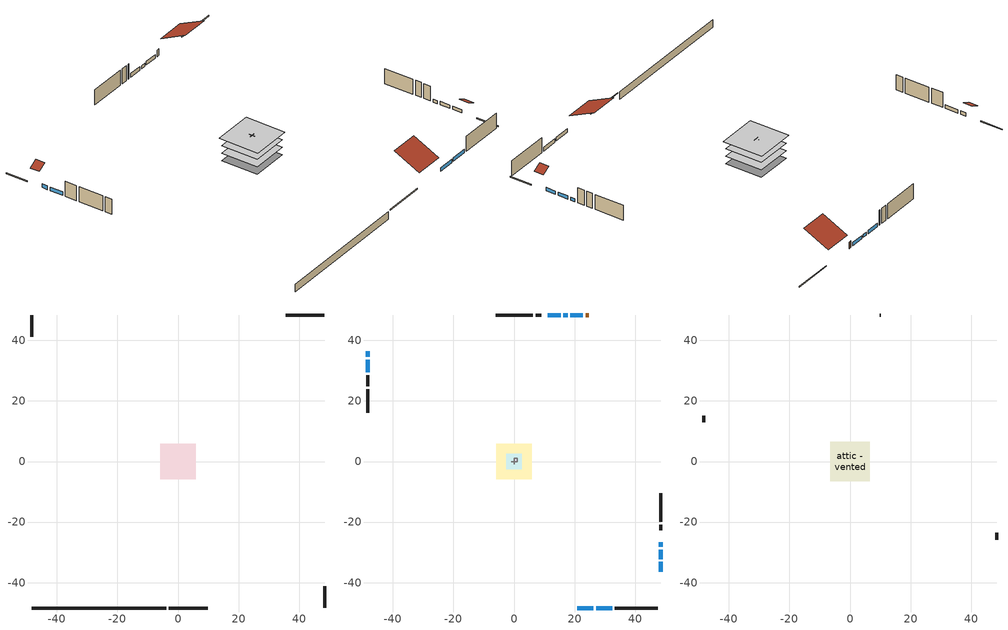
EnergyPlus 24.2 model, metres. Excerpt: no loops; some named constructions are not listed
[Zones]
basement - unconditioned
 floor foundation (Slab2 construction): -5.92,-5.92 -5.92,5.92 5.92,5.92 5.92,-5.92 z-2.13
 wall outside (RimJoist1 construction): -3.01,-48.38 9.82,-48.38 z0.3:0.61
 wall outside (RimJoist2 construction): -48.38,48.38 -48.38,41.25 z0.3:0.61
 wall outside (RimJoist3 construction): 48.38,48.38 35.55,48.38 z0.3:0.61
 wall outside (RimJoist4 construction): 48.38,-48.38 48.38,-41.25 z0.3:0.61
 wall foundation (FoundationWall1 construction): -48.38,-48.38 -3.94,-48.38 z-2.13:0.3
central ac and furnace airloop ret air zone
 floor adiabatic (AdiabaticConst): 0,0 0,1 1,1 1,0 z0
 wall adiabatic (AdiabaticConst): 0,1 0,0 1,0 1,1 0,1 z0:1
 ceiling adiabatic (AdiabaticConst): 1,0 1,1 0,1 0,0 z1
conditioned space
 floor to basement - unconditioned (Floor1 construction): -5.92,-5.92 -5.92,5.92 5.92,5.92 5.92,-5.92 z0.3
 floor to garage (Floor2 construction): -2.59,-2.59 -2.59,2.59 2.59,2.59 2.59,-2.59 z0.3
 floor adiabatic (AdiabaticFloorConstruction): -5.92,-5.92 -5.92,5.92 5.92,5.92 5.92,-5.92 z2.74
 wall outside (AdiabaticWallConstruction 1): 24.63,48.38 23.71,48.38 z0.3:2.34
 wall outside (AdiabaticWallConstruction): 20.95,-48.38 26.2,-48.38 / 27.13,-48.38 32.38,-48.38 / -48.38,36.34 -48.38,34.57 / 15.38,48.38 11.13,48.38 z0.3:1.46; 48.38,-36.34 48.38,-33.16 / 48.38,-32.24 48.38,-29.07 z0.3:1.37; -48.38,33.64 -48.38,29.46 z0.3:1.43; 22.78,48.38 18.66,48.38 z0.3:1.4; 17.73,48.38 16.31,48.38 z0.3:1.28; 48.38,-28.14 48.38,-26.72 z0.3:1.25
 wall outside (Wall3 construction): 33.31,-48.38 47.45,-48.38 z0.3:5.18
 wall outside (Wall4 construction): -48.38,23.94 -48.38,16.08 z0.3:5.18
 wall outside (Wall7 construction): 6.17,48.38 -6.03,48.38 z0.3:5.18
 wall outside (Wall8 construction): 48.38,-19.92 48.38,-10.51 z0.3:5.18
 wall to garage (Wall5 construction): 0.91,0 -0.91,0 z0.3:5.18
 wall to garage (Wall6 construction): 0,0.91 0,-0.91 z0.3:5.18
 window (WindowConstruction): 20.95,-48.38 26.2,-48.38 z0.3:1.46
 window (WindowConstruction 9): 48.38,-36.34 48.38,-33.17 z0.3:1.37
 window (WindowConstruction 1): 27.13,-48.38 32.38,-48.38 z0.3:1.46
 window (WindowConstruction 2): -48.38,36.34 -48.38,34.57 z0.3:1.46
 window (WindowConstruction 3): -48.38,33.64 -48.38,29.46 z0.3:1.43
 window (WindowConstruction 4): 22.78,48.38 18.66,48.38 z0.3:1.4
 window (WindowConstruction 5): 17.73,48.38 16.31,48.38 z0.3:1.28
 window (WindowConstruction 6): 15.38,48.38 11.13,48.38 z0.3:1.46
 window (WindowConstruction 7): 48.38,-32.24 48.38,-29.07 z0.3:1.37
 window (WindowConstruction 8): 48.38,-28.14 48.38,-26.72 z0.3:1.25
 door (Door): 24.63,48.38 23.71,48.38 z0.3:2.34
 ceiling adiabatic (AdiabaticFloorConstruction): 5.92,-5.92 5.92,5.92 -5.92,5.92 -5.92,-5.92 z2.74
garage
 floor foundation (Slab1 construction): -2.59,-2.59 -2.59,2.59 2.59,2.59 2.59,-2.59 z0
 wall outside (Wall1 construction): -48.38,28.53 -48.38,24.87 z0.3:5.18
 wall outside (Wall12 construction): 48.38,-22.67 48.38,-20.85 z0.3:5.18
 wall outside (Wall2 construction): 8.93,48.38 7.1,48.38 z0.3:5.18
attic - vented
 floor to conditioned space (Floor3 construction Reversed): -6.46,-6.46 -6.46,6.46 6.46,6.46 6.46,-6.46 z5.18
 wall outside (Wall10 construction): 48.38,-25.79 48.38,-23.6 z0.3:5.18
 wall outside (Wall11 construction): 10.2,48.38 9.86,48.38 z0.3:5.18
 wall outside (Wall9 construction): -48.38,15.16 -48.38,12.97 z0.3:5.18
 roof outside (Roof1 construction): 20.02,-48.38,5.18 20.02,-40.09,9.33 10.75,-40.09,9.33 10.75,-48.38,5.18
 roof outside (Roof2 construction): -48.38,37.26,5.18 -45.65,37.26,6.55 -45.65,40.32,6.55 -48.38,40.32,5.18
 roof outside (Roof3 construction): 48.38,-37.26,5.18 45.65,-37.26,6.55 45.65,-40.32,6.55 48.38,-40.32,5.18
 roof outside (Roof4 construction): 25.55,48.38,5.18 25.55,40.27,9.24 34.62,40.27,9.24 34.62,48.38,5.18
[Material] Roughness=Rough; Thermal Absorptance=0.9
Name | Thickness {m} | Conductivity {W/m-K} | Density {kg/m3} | Specific Heat {J/kg-K} | Solar Absorptance | Visible Absorptance
ceiling loosefill ins | 0.0846667 | 0.0480833 | 16.02 | 1046.75 | 0.7 | 0.7
ceiling stud and cavity | 0.1397 | 0.0920385 | 65.682 | 1177.47 | 0.7 | 0.7
floor covering | 0.0127 | 0.0433444 | 54.468 | 1339.84 | 0.6 | 0.6
floor stud and cavity | 0.1397 | 0.923637 | 92.3553 | 1139.71 | 0.7 | 0.7
gypsum board | 0.0127 | 0.160291 | 801 | 837.4 | 0.6 | 0.6
osb sheathing 0.5 in. 2; osb sheathing 0.5 in. 3 | 0.0127 | 0.115458 | 512.64 | 1214.23 | 0.7 | 0.7
osb sheathing 0.75 in. | 0.01905 | 0.115458 | 512.64 | 1214.23 | 0.7 | 0.7
wall stud and cavity 2 | 0.1397 | 0.335416 | 139.0536 | 1170.24 | 0.7 | 0.7
[Construction]
Floor1 construction Reversed: floor covering, osb sheathing 0.75 in., floor stud and cavity
Floor3 construction: ceiling loosefill ins, ceiling stud and cavity, gypsum board
Wall5 construction Reversed: gypsum board, wall stud and cavity 2, osb sheathing 0.5 in. 2
Wall6 construction Reversed: gypsum board, wall stud and cavity 2, osb sheathing 0.5 in. 3
[EnergyManagementSystem:Program]
fridge_schedule_1_program: Set Tin = fridge_tin_s_1*(9.0/5.0)+32.0; Set fridge_schedule_1_act = 0; If (Hour == 0); Set fridge_schedule_1_act = (-0.487+0.019*Tin); ElseIf (Hour == 1); Set fridge_schedule_1_act = (-0.34+0.016*Tin); ElseIf (Hour == 2); Set fridge_schedule_1_act = (-0.37+0.017*Tin); ElseIf (Hour == 3); Set fridge_schedule_1_act = (-0.361+0.016*Tin); ElseIf (Hour == 4); Set fridge_schedule_1_act = (-0.515+0.018*Tin); ElseIf (Hour == 5); Set fridge_schedule_1_act = (-0.684+0.021*Tin); ElseIf (Hour == 6); Set fridge_schedule_1_act = (-0.471+0.019*Tin); ElseIf (Hour == 7); Set fridge_schedule_1_act = (-0.159+0.015*Tin); ElseIf (Hour == 8); Set fridge_schedule_1_act = (-0.079+0.015*Tin); ElseIf (Hour == 9); Set fridge_schedule_1_act = (-0.417+0.019*Tin); ElseIf (Hour == 10); Set fridge_schedule_1_act = (-0.411+0.018*Tin); ElseIf (Hour == 11); Set fridge_schedule_1_act = (-0.386+0.018*Tin); ElseIf (Hour == 12); Set fridge_schedule_1_act = (-0.24+0.016*Tin); ElseIf (Hour == 13); Set fridge_schedule_1_act = (-0.314+0.017*Tin); ElseIf (Hour == 14); Set fridge_schedule_1_act = (-0.16+0.015*Tin); ElseIf (Hour == 15); Set fridge_schedule_1_act = (-0.121+0.015*Tin); ElseIf (Hour == 16); Set fridge_schedule_1_act = (-0.469+0.02*Tin); ElseIf (Hour == 17); Set fridge_schedule_1_act = (-0.412+0.02*Tin); ElseIf (Hour == 18); Set fridge_schedule_1_act = (-0.091+0.017*Tin); ElseIf (Hour == 19); Set fridge_schedule_1_act = (-0.077+0.014*Tin); ElseIf (Hour == 20); Set fridge_schedule_1_act = (-0.118+0.016*Tin); ElseIf (Hour == 21); Set fridge_schedule_1_act = (-0.247+0.017*Tin); ElseIf (Hour == 22); Set fridge_schedule_1_act = (-0.445+0.019*Tin); ElseIf (Hour == 23); Set fridge_schedule_1_act = (-0.544+0.02*Tin); EndIf
fridge_schedule_program: Set Tin = fridge_tin_s*(9.0/5.0)+32.0; Set fridge_schedule_act = 0; If (Hour == 0); Set fridge_schedule_act = (-0.487+0.019*Tin); ElseIf (Hour == 1); Set fridge_schedule_act = (-0.34+0.016*Tin); ElseIf (Hour == 2); Set fridge_schedule_act = (-0.37+0.017*Tin); ElseIf (Hour == 3); Set fridge_schedule_act = (-0.361+0.016*Tin); ElseIf (Hour == 4); Set fridge_schedule_act = (-0.515+0.018*Tin); ElseIf (Hour == 5); Set fridge_schedule_act = (-0.684+0.021*Tin); ElseIf (Hour == 6); Set fridge_schedule_act = (-0.471+0.019*Tin); ElseIf (Hour == 7); Set fridge_schedule_act = (-0.159+0.015*Tin); ElseIf (Hour == 8); Set fridge_schedule_act = (-0.079+0.015*Tin); ElseIf (Hour == 9); Set fridge_schedule_act = (-0.417+0.019*Tin); ElseIf (Hour == 10); Set fridge_schedule_act = (-0.411+0.018*Tin); ElseIf (Hour == 11); Set fridge_schedule_act = (-0.386+0.018*Tin); ElseIf (Hour == 12); Set fridge_schedule_act = (-0.24+0.016*Tin); ElseIf (Hour == 13); Set fridge_schedule_act = (-0.314+0.017*Tin); ElseIf (Hour == 14); Set fridge_schedule_act = (-0.16+0.015*Tin); ElseIf (Hour == 15); Set fridge_schedule_act = (-0.121+0.015*Tin); ElseIf (Hour == 16); Set fridge_schedule_act = (-0.469+0.02*Tin); ElseIf (Hour == 17); Set fridge_schedule_act = (-0.412+0.02*Tin); ElseIf (Hour == 18); Set fridge_schedule_act = (-0.091+0.017*Tin); ElseIf (Hour == 19); Set fridge_schedule_act = (0.077+0.014*Tin); ElseIf (Hour == 20); Set fridge_schedule_act = (-0.118+0.016*Tin); ElseIf (Hour == 21); Set fridge_schedule_act = (-0.247+0.017*Tin); ElseIf (Hour == 22); Set fridge_schedule_act = (-0.445+0.019*Tin); ElseIf (Hour == 23); Set fridge_schedule_act = (-0.544+0.02*Tin); EndIf
infil_program: Set p_m = 0.14; Set p_s = 0.22; Set s_m = 270; Set s_s = 370; Set z_m = 9.99744; Set z_s = 4.8768; Set f_t = (((s_m/z_m)^p_m)*((z_s/s_s)^p_s)); Set Tdiff = tin_s-tout_s; Set dT = @Abs Tdiff; Set c = 0.243; Set Cs = 0.0894; Set Cw = 0.1634; Set n = 0.65; Set sft = (f_t*0.5); Set temp1 = ((c*Cw)*((sft*site_vw_s)^(2*n)))^2; Set Qinf = (((c*Cs*(dT^n))^2)+temp1)^0.5; Set Qinf = (@Max Qinf 0); Set mech_vent_house_fan_sensible_load_act = 0.0; Set mech_vent_house_fan_latent_load_act = 0.0; Set OASupInPb = out_pb_s; Set OASupInTemp = tout_s; Set OASupInW = out_wt_s; Set OASupRho = (@RhoAirFnPbTdbW OASupInPb OASupInTemp OASupInW); Set OASupCp = (@CpAirFnW OASupInW); Set OASupInEnth = (@HFnTdbW OASupInTemp OASupInW); Set ZoneTemp = tin_s; Set ZoneW = win_s; Set ZoneCp = (@CpAirFnW ZoneW); Set ZoneAirEnth = (@HFnTdbW ZoneTemp ZoneW); Set mech_vent_house_fan_cfis_act = 0.0; Set QWHV_cfis_sup = 0.0; Set QWHV_cfis_suppl_sup = 0.0; Set QWHV_cfis_suppl_exh = 0.0; Set Qrange = 0; Set Qrange = Qrange + 0.04719 * mech_vent_range_fan_0_sch_s; Set Qbath = 0; Set Qbath = Qbath + 0.04719 * mech_vent_bath_fan_0_sch_s; Set Qdryer = 0; Set Qdryer = Qdryer + 0.14566 * clothes_dryer_exhaust_0_sch_s; Set QWHV_sup = 0.0; Set QWHV_exh = 0.0; Set Qsupply = QWHV_sup + QWHV_cfis_sup + QWHV_cfis_suppl_sup; Set Qexhaust = Qrange + Qbath + Qdryer + QWHV_exh + QWHV_cfis_suppl_exh; Set Qfan = (@Max Qexhaust Qsupply); Set Qducts = 0; Set Qducts = Qducts - central_ac_and_furnace_airloop_0_DuctImbalLkSupFanEquivCond; Set Qducts = Qducts + central_ac_and_furnace_airloop_0_DuctImbalLkExhFanEquivCond; If Qducts < 0; Set Qsupply = Qsupply - Qducts; Else; Set Qexhaust = Qexhaust + Qducts; EndIf; Set Qfan_with_ducts = (@Max Qexhaust Qsupply); Set Qimb = (@Abs (Qsupply - Qexhaust)); If Qinf + Qimb > 0; Set Qtot = Qfan_with_ducts + (Qinf^2) / (Qinf + Qimb); Else; Set Qtot = Qfan_with_ducts; EndIf; Set Qinf_adj = Qtot - Qfan; Set infil_flow_act = Qinf_adj; Set infil_program_Qinf = Qinf_adj; Set infil_program_Qfan = Qfan; Set Qload = Qfan; Set Effectiveness_Sens = 0.0; Set Effectiveness_Lat = 0.0; Set Fan_MFR = Qload * OASupRho; Set ZoneInEnth = OASupInEnth; Set ZoneInTemp = OASupInTemp; Set FanTotalToCond = Fan_MFR * (ZoneInEnth - ZoneAirEnth); Set FanSensToCond = Fan_MFR * ZoneCp * (ZoneInTemp - ZoneTemp); Set FanLatToCond = FanTotalToCond - FanSensToCond; Set mech_vent_house_fan_sensible_load_act = mech_vent_house_fan_sensible_load_act + FanSensToCond; Set mech_vent_house_fan_latent_load_act = mech_vent_house_fan_latent_load_act + FanLatToCond
natural_vent_program: Set Tin = tin_s; Set Tout = tout_s; Set Wout = out_wt_s; Set Pbar = out_pb_s; Set Phiout = (@RhFnTdbWPb Tout Wout Pbar); Set MaxHR = 0.0115; Set Tnvsp = (htg_sp_s + clg_sp_s) / 2; Set NVavail = natural_vent_s; Set ClgSsnAvail = cool_season; Set Qnv = 0; Set Qwhf = 0; Set whole_house_fan_mix_act = 0; Set whole_house_fan_act = 0; If ((Wout < MaxHR) && (Tin > Tout) && (Tin > Tnvsp) && (ClgSsnAvail > 0)); Set WHF_Flow = 0; Set Adj = (Tin-Tnvsp)/(Tin-Tout); Set Adj = (@Min Adj 1); Set Adj = (@Max Adj 0); If (WHF_Flow > 0); Set Qwhf = WHF_Flow*Adj; Set whole_house_fan_mix_act = WHF_Flow*Adj; Set WHF_W = 0; Set whole_house_fan_act = WHF_W*Adj; ElseIf (NVavail > 0); Set NVArea = 15222.646199808003; Set Cs = 0.00017937135914540493; Set Cw = 8.97707065726015e-05; Set Tdiff = Tin-Tout; Set dT = (@Abs Tdiff); Set Vwind = site_vw_s; Set SGNV = NVArea*Adj*((((Cs*dT)+(Cw*(Vwind^2)))^0.5)/1000); Set MaxNV = 4.165722765312; Set Qnv = (@Min SGNV MaxNV); EndIf; EndIf; Set natural_vent_flow_act = Qnv; Set whole_house_fan_flow_act = Qwhf; Set natural_vent_program_Qnv = Qnv; Set natural_vent_program_Qwhf = Qwhf
total_airflows_program: Set total_infil_flow_rate = 0; Set total_mechvent_flow_rate = 0; Set total_natvent_flow_rate = 0; Set total_whf_flow_rate = 0; Set total_infil_flow_rate = total_infil_flow_rate + (infil_program_Qinf * 1); Set total_mechvent_flow_rate = total_mechvent_flow_rate + (infil_program_Qfan * 1); Set total_natvent_flow_rate = total_natvent_flow_rate + (natural_vent_program_Qnv * 1); Set total_whf_flow_rate = total_whf_flow_rate + (natural_vent_program_Qwhf * 1)
total_loads_program: Set loads_htg_tot = 0; Set loads_clg_tot = 0; If htg_load_cond > 0; Set loads_htg_tot = loads_htg_tot + (htg_load_cond - clg_load_cond) * 1.0; Set loads_htg_tot = loads_htg_tot + (htg_load_duct - clg_load_duct) * 1.0; EndIf; Set loads_htg_tot = (@Max loads_htg_tot 0); If clg_load_cond > 0; Set loads_clg_tot = loads_clg_tot + (clg_load_cond - htg_load_cond) * 1.0; Set loads_clg_tot = loads_clg_tot + (clg_load_duct - htg_load_duct) * 1.0; EndIf; Set loads_clg_tot = (@Max loads_clg_tot 0)
unmet_hours_program: Set htg_unmet_hours = 0; Set clg_unmet_hours = 0; Set unit_htg_unmet_hours = 0; If ((DayOfYear >= 1) && (DayOfYear <= 365)); Set unit_htg_unmet_hours = unit_htg_unmet_hours + conditioned_space_htg_unmet_s; If unit_htg_unmet_hours > htg_unmet_hours; Set htg_unmet_hours = unit_htg_unmet_hours; EndIf; EndIf; Set unit_clg_unmet_hours = 0; If ((DayOfYear >= 1) && (DayOfYear <= 365)); Set unit_clg_unmet_hours = unit_clg_unmet_hours + conditioned_space_clg_unmet_s; If unit_clg_unmet_hours > clg_unmet_hours; Set clg_unmet_hours = unit_clg_unmet_hours; EndIf; EndIf
water_heater_Control: Set water_heater_HPWHSchedOverride = water_heater_T_set; If (water_heater_amb_temp<5.56) || (water_heater_amb_temp>48.89); Set water_heater_UESchedOverride = water_heater_T_set; Set water_heater_LESchedOverride = water_heater_T_set; Else; Set water_heater_UESchedOverride = water_heater_T_set - 9.0; Set water_heater_LESchedOverride = 0; EndIf
water_heater_hpwh_EC_adj: If WarmupFlag == 0; Set dhw_e_cons = water_heater_tank_energy + water_heater_tank_on_cycle_parasitic + water_heater_tank_off_cycle_parasitic + water_heater_coil_energy + water_heater_fan_energy; Set water_heater_hpwh_ec_adj_act = 0.0 * dhw_e_cons / 1; EndIf
water_heater_InletAir: Set water_heater_Tamb_act = water_heater_amb_temp; Set water_heater_RHamb_act = 0; Set water_heater_RHamb_act = water_heater_RHamb_act + (water_heater_amb_rh / 100) / 1; Set water_heater_sens_act = (0 - water_heater_sens_cool - (water_heater_tl + water_heater_fan_pwr)) / 1; Set water_heater_lat_act = (0 - water_heater_lat_cool) / 1
[EnergyManagementSystem:Subroutine]
central_ac_and_furnace_airloop_0_duct_subroutine: Set AH_MFR = central_ac_and_furnace_airloop_AH_MFR / 1; If AH_MFR > 0; Set AH_Tout = central_ac_and_furnace_airloop_AH_Tout; Set AH_Wout = central_ac_and_furnace_airloop_AH_Wout; Set RA_T = central_ac_and_furnace_airloop_RA_T; Set RA_W = central_ac_and_furnace_airloop_Ra_W; Set Fan_RTF = central_ac_and_furnace_airloop_Fan_RTF; Set DZ_T = central_ac_and_furnace_airloop_0_DZ_T; Set DZ_W = central_ac_and_furnace_airloop_0_DZ_W; Set AH_VFR = central_ac_and_furnace_airloop_AH_VFR / 1; Set h_SA = (@HFnTdbW AH_Tout AH_Wout); Set h_RA = (@HFnTdbW RA_T RA_W); Set h_fg = (@HfgAirFnWTdb AH_Wout AH_Tout); Set h_DZ = (@HFnTdbW DZ_T DZ_W); Set air_cp = 1006.0; Set f_sup = 0.067; Set f_ret = 0.033; Set sup_lk_mfr = f_sup * AH_MFR; Set ret_lk_mfr = f_ret * AH_MFR; Set SupTotLkToCond = sup_lk_mfr*(h_RA - h_SA); Set SupLatLkToCond = sup_lk_mfr*h_fg*(RA_W-AH_Wout); Set SupSensLkToCond = SupTotLkToCond-SupLatLkToCond; Set supply_ua = 207.982; Set eTm = 0-((Fan_RTF/(AH_MFR*air_cp))*supply_ua); Set t_sup = DZ_T+((AH_Tout-DZ_T)*(@Exp eTm)); Set SupCondToCond = AH_MFR*air_cp*(t_sup-AH_Tout); Set SupCondToDZ = 0-SupCondToCond; Set return_ua = 77.031; Set eTm = 0-((Fan_RTF/(AH_MFR*air_cp))*return_ua); Set t_ret = DZ_T+((RA_T-DZ_T)*(@Exp eTm)); Set RetCondToRP = AH_MFR*air_cp*(t_ret-RA_T); Set RetCondToDZ = 0-RetCondToRP; Set RetLatLkToRP = 0; Set RetSensLkToRP = ret_lk_mfr*air_cp*(DZ_T-RA_T); Set SupTotLkToDZ = sup_lk_mfr*(h_SA-h_DZ); Set SupLatLkToDZ = sup_lk_mfr*h_fg*(AH_Wout-DZ_W); Set SupSensLkToDZ = SupTotLkToDZ-SupLatLkToDZ; Set FracOutsideToCond = 0.5; Set FracOutsideToDZ = 0.0; Set FracCondToOutside = 0.0; Set FracDZToOutside = 0.5; Set FracDZToCond = 0.5; Set FracCondToDZ = 0.0; Set lk_imbal_vfr = @ABS(f_sup - f_ret) * AH_VFR; Set ImbalLkCondToDZ = lk_imbal_vfr * FracCondToDZ; Set ImbalLkDZToCond = lk_imbal_vfr * FracDZToCond; Set ImbalLkOutsideToCond = lk_imbal_vfr * FracOutsideToCond; Set ImbalLkOutsideToDZ = lk_imbal_vfr * FracOutsideToDZ; Set ImbalLkCondToOutside = lk_imbal_vfr * FracCondToOutside; Set ImbalLkDZToOutside = lk_imbal_vfr * FracDZToOutside; Else; Set SupLatLkToCond = 0; Set SupSensLkToCond = 0; Set SupCondToCond = 0; Set RetCondToRP = 0; Set RetLatLkToRP = 0; Set RetSensLkToRP = 0; Set RetCondToDZ = 0; Set SupCondToDZ = 0; Set SupLatLkToDZ = 0; Set SupSensLkToDZ = 0; Set ImbalLkCondToDZ = 0; Set ImbalLkDZToCond = 0; Set ImbalLkOutsideToCond = 0; Set ImbalLkOutsideToDZ = 0; Set ImbalLkCondToOutside = 0; Set ImbalLkDZToOutside = 0; EndIf; Set central_ac_and_furnace_airloop_0_SupLatLkToCond = SupLatLkToCond; Set central_ac_and_furnace_airloop_0_SupSensLkToCond = SupSensLkToCond; Set central_ac_and_furnace_airloop_0_SupCondToLv = SupCondToCond; Set central_ac_and_furnace_airloop_0_RetCondToRP = RetCondToRP; Set central_ac_and_furnace_airloop_0_RetLatLkToRP = RetLatLkToRP; Set central_ac_and_furnace_airloop_0_RetSensLkToRP = RetSensLkToRP; Set central_ac_and_furnace_airloop_0_RetCondToDZ = RetCondToDZ; Set central_ac_and_furnace_airloop_0_SupCondToDZ = SupCondToDZ; Set central_ac_and_furnace_airloop_0_SupLatLkToDZ = SupLatLkToDZ; Set central_ac_and_furnace_airloop_0_SupSensLkToDZ = SupSensLkToDZ; Set central_ac_and_furnace_airloop_0_ZoneMixCondToDZ = ImbalLkCondToDZ; Set central_ac_and_furnace_airloop_0_ZoneMixDZToCond = ImbalLkDZToCond; Set central_ac_and_furnace_airloop_0_DuctImbalLkSupFanEquivCond = ImbalLkCondToOutside; Set central_ac_and_furnace_airloop_0_DuctImbalLkExhFanEquivCond = ImbalLkOutsideToCond; Set central_ac_and_furnace_airloop_0_DuctImbalLkSupFanEquivDZ = ImbalLkDZToOutside; Set central_ac_and_furnace_airloop_0_DuctImbalLkExhFanEquivDZ = ImbalLkOutsideToDZ
[EnergyManagementSystem:ProgramCallingManager]
basement_unconditioned_1_duct_leakage_imbalance_infil_program_calling_manager: BeginZoneTimestepAfterInitHeatBalance; basement_unconditioned_1_duct_leakage_imbalance_infil_program
central_ac_and_furnace_airloop_0_duct_program_calling_manager: EndOfSystemTimestepAfterHVACReporting; central_ac_and_furnace_airloop_0_duct_program
central_ac_and_furnace_supply_fan_disaggregate_program_calling_manager: EndOfSystemTimestepBeforeHVACReporting; central_ac_and_furnace_supply_fan_disaggregate_program
central_ac_and_furnace_supply_fan_disaggregate_program_calling_manager 1: EndOfSystemTimestepBeforeHVACReporting; central_ac_and_furnace_supply_fan_disaggregate_program_1
component_loads_program_calling_manager: EndOfZoneTimestepAfterZoneReporting; component_loads_program
fridge_schedule_1_program_calling_manager: BeginZoneTimestepAfterInitHeatBalance; fridge_schedule_1_program
fridge_schedule_program_calling_manager: BeginZoneTimestepAfterInitHeatBalance; fridge_schedule_program
infil_program_calling_manager: BeginZoneTimestepAfterInitHeatBalance; infil_program
natural_vent_program_calling_manager: BeginZoneTimestepAfterInitHeatBalance; natural_vent_program
total_airflows_program_calling_manager: EndOfZoneTimestepAfterZoneReporting; total_airflows_program
total_loads_program_calling_manager: EndOfZoneTimestepAfterZoneReporting; total_loads_program
unmet_hours_program_calling_manager: EndOfZoneTimestepBeforeZoneReporting; unmet_hours_program
water_heater_hpwh_EC_adj_ProgramManager: EndOfSystemTimestepBeforeHVACReporting; water_heater_hpwh_EC_adj
water_heater_ProgramManager: InsideHVACSystemIterationLoop; water_heater_Control; water_heater_InletAir
[EnergyManagementSystem:OutputVariable]
Name | EMS Variable | Type of Data in Variable | Update Frequency | EMS Program or Subroutine | Units
central ac and furnace supply fan disaggregate clg | central_ac_and_furnace_supply_fan_clg | Summed | SystemTimestep | central_ac_and_furnace_supply_fan_disaggregate_program | J
central ac and furnace supply fan disaggregate htg primary | central_ac_and_furnace_supply_fan_primary_htg | Summed | SystemTimestep | central_ac_and_furnace_supply_fan_disaggregate_program_1 | J
loads_htg_tot_peakload_outvar; loads_htg_tot_annual_outvar; loads_htg_tot_timeseries_outvar | loads_htg_tot | Summed | ZoneTimestep | total_loads_program | J
loads_clg_tot_peakload_outvar; loads_clg_tot_annual_outvar; loads_clg_tot_timeseries_outvar | loads_clg_tot | Summed | ZoneTimestep | total_loads_program | J
htg_unmet_hours_annual_outvar; htg_unmet_hours_timeseries_outvar | htg_unmet_hours | Summed | ZoneTimestep | unmet_hours_program | hr
clg_unmet_hours_annual_outvar; clg_unmet_hours_timeseries_outvar | clg_unmet_hours | Summed | ZoneTimestep | unmet_hours_program | hr
loads_htg_roofs_annual_outvar; loads_htg_roofs_timeseries_outvar | loads_htg_roofs | Summed | ZoneTimestep | component_loads_program | J
loads_htg_ceilings_annual_outvar; loads_htg_ceilings_timeseries_outvar | loads_htg_ceilings | Summed | ZoneTimestep | component_loads_program | J
loads_htg_walls_annual_outvar; loads_htg_walls_timeseries_outvar | loads_htg_walls | Summed | ZoneTimestep | component_loads_program | J
loads_htg_rim_joists_annual_outvar; loads_htg_rim_joists_timeseries_outvar | loads_htg_rim_joists | Summed | ZoneTimestep | component_loads_program | J
loads_htg_foundation_walls_annual_outvar; loads_htg_foundation_walls_timeseries_outvar | loads_htg_foundation_walls | Summed | ZoneTimestep | component_loads_program | J
loads_htg_doors_annual_outvar; loads_htg_doors_timeseries_outvar | loads_htg_doors | Summed | ZoneTimestep | component_loads_program | J
loads_htg_windows_conduction_annual_outvar; loads_htg_windows_conduction_timeseries_outvar | loads_htg_windows_conduction | Summed | ZoneTimestep | component_loads_program | J
loads_htg_windows_solar_annual_outvar; loads_htg_windows_solar_timeseries_outvar | loads_htg_windows_solar | Summed | ZoneTimestep | component_loads_program | J
loads_htg_skylights_conduction_annual_outvar; loads_htg_skylights_conduction_timeseries_outvar | loads_htg_skylights_conduction | Summed | ZoneTimestep | component_loads_program | J
loads_htg_skylights_solar_annual_outvar; loads_htg_skylights_solar_timeseries_outvar | loads_htg_skylights_solar | Summed | ZoneTimestep | component_loads_program | J
loads_htg_floors_annual_outvar; loads_htg_floors_timeseries_outvar | loads_htg_floors | Summed | ZoneTimestep | component_loads_program | J
loads_htg_slabs_annual_outvar; loads_htg_slabs_timeseries_outvar | loads_htg_slabs | Summed | ZoneTimestep | component_loads_program | J
loads_htg_internal_mass_annual_outvar; loads_htg_internal_mass_timeseries_outvar | loads_htg_internal_mass | Summed | ZoneTimestep | component_loads_program | J
loads_htg_infil_annual_outvar; loads_htg_infil_timeseries_outvar | loads_htg_infil | Summed | ZoneTimestep | component_loads_program | J
loads_htg_natvent_annual_outvar; loads_htg_natvent_timeseries_outvar | loads_htg_natvent | Summed | ZoneTimestep | component_loads_program | J
loads_htg_mechvent_annual_outvar; loads_htg_mechvent_timeseries_outvar | loads_htg_mechvent | Summed | ZoneTimestep | component_loads_program | J
loads_htg_whf_annual_outvar; loads_htg_whf_timeseries_outvar | loads_htg_whf | Summed | ZoneTimestep | component_loads_program | J
loads_htg_ducts_annual_outvar; loads_htg_ducts_timeseries_outvar | loads_htg_ducts | Summed | ZoneTimestep | component_loads_program | J
loads_htg_intgains_annual_outvar; loads_htg_intgains_timeseries_outvar | loads_htg_intgains | Summed | ZoneTimestep | component_loads_program | J
loads_htg_lighting_annual_outvar; loads_htg_lighting_timeseries_outvar | loads_htg_lighting | Summed | ZoneTimestep | component_loads_program | J
loads_clg_roofs_annual_outvar; loads_clg_roofs_timeseries_outvar | loads_clg_roofs | Summed | ZoneTimestep | component_loads_program | J
loads_clg_ceilings_annual_outvar; loads_clg_ceilings_timeseries_outvar | loads_clg_ceilings | Summed | ZoneTimestep | component_loads_program | J
loads_clg_walls_annual_outvar; loads_clg_walls_timeseries_outvar | loads_clg_walls | Summed | ZoneTimestep | component_loads_program | J
loads_clg_rim_joists_annual_outvar; loads_clg_rim_joists_timeseries_outvar | loads_clg_rim_joists | Summed | ZoneTimestep | component_loads_program | J
loads_clg_foundation_walls_annual_outvar; loads_clg_foundation_walls_timeseries_outvar | loads_clg_foundation_walls | Summed | ZoneTimestep | component_loads_program | J
loads_clg_doors_annual_outvar; loads_clg_doors_timeseries_outvar | loads_clg_doors | Summed | ZoneTimestep | component_loads_program | J
loads_clg_windows_conduction_annual_outvar; loads_clg_windows_conduction_timeseries_outvar | loads_clg_windows_conduction | Summed | ZoneTimestep | component_loads_program | J
loads_clg_windows_solar_annual_outvar; loads_clg_windows_solar_timeseries_outvar | loads_clg_windows_solar | Summed | ZoneTimestep | component_loads_program | J
loads_clg_skylights_conduction_annual_outvar; loads_clg_skylights_conduction_timeseries_outvar | loads_clg_skylights_conduction | Summed | ZoneTimestep | component_loads_program | J
loads_clg_skylights_solar_annual_outvar; loads_clg_skylights_solar_timeseries_outvar | loads_clg_skylights_solar | Summed | ZoneTimestep | component_loads_program | J
loads_clg_floors_annual_outvar; loads_clg_floors_timeseries_outvar | loads_clg_floors | Summed | ZoneTimestep | component_loads_program | J
loads_clg_slabs_annual_outvar; loads_clg_slabs_timeseries_outvar | loads_clg_slabs | Summed | ZoneTimestep | component_loads_program | J
loads_clg_internal_mass_annual_outvar; loads_clg_internal_mass_timeseries_outvar | loads_clg_internal_mass | Summed | ZoneTimestep | component_loads_program | J
loads_clg_infil_annual_outvar; loads_clg_infil_timeseries_outvar | loads_clg_infil | Summed | ZoneTimestep | component_loads_program | J
loads_clg_natvent_annual_outvar; loads_clg_natvent_timeseries_outvar | loads_clg_natvent | Summed | ZoneTimestep | component_loads_program | J
loads_clg_mechvent_annual_outvar; loads_clg_mechvent_timeseries_outvar | loads_clg_mechvent | Summed | ZoneTimestep | component_loads_program | J
loads_clg_whf_annual_outvar; loads_clg_whf_timeseries_outvar | loads_clg_whf | Summed | ZoneTimestep | component_loads_program | J
loads_clg_ducts_annual_outvar; loads_clg_ducts_timeseries_outvar | loads_clg_ducts | Summed | ZoneTimestep | component_loads_program | J
loads_clg_intgains_annual_outvar; loads_clg_intgains_timeseries_outvar | loads_clg_intgains | Summed | ZoneTimestep | component_loads_program | J
loads_clg_lighting_annual_outvar; loads_clg_lighting_timeseries_outvar | loads_clg_lighting | Summed | ZoneTimestep | component_loads_program | J
total_infil_flow_rate_timeseries_outvar | total_infil_flow_rate | Averaged | ZoneTimestep | total_airflows_program | m^3/s
total_mechvent_flow_rate_timeseries_outvar | total_mechvent_flow_rate | Averaged | ZoneTimestep | total_airflows_program | m^3/s
total_natvent_flow_rate_timeseries_outvar | total_natvent_flow_rate | Averaged | ZoneTimestep | total_airflows_program | m^3/s
total_whf_flow_rate_timeseries_outvar | total_whf_flow_rate | Averaged | ZoneTimestep | total_airflows_program | m^3/s
[Schedule:Day:Interval]
trans schedule winter=0.85 summer=0.7 day; trans schedule winter=0.85 summer=0.7 day 2: No, 24:00, 0.85
trans schedule winter=0.85 summer=0.7 day 1: No, 24:00, 0.7
trans schedule winter=0.85 summer=0.7 default day; mech vent bath fan 0 schedule default day; mech vent range fan 0 schedule default day; general water use schedule default day; freezer schedule default day; cooling season schedule day; cooling season schedule day 2; cooling season schedule default day; exterior lighting schedule default day; natural vent schedule default day: No, 24:00, 0
mech vent bath fan 0 schedule day: No, 03:00, 0, 04:00, 1, 24:00, 0
mech vent range fan 0 schedule day: No, 07:00, 0, 08:00, 1, 24:00, 0
general water use schedule day: No, 01:00, 0.315068, 03:00, 0.287671, 04:00, 0.342466, 05:00, 0.369863, 06:00, 0.520548, 07:00, 0.60274, 08:00, 0.534247, 10:00, 0.506849, 11:00, 0.465753, 14:00, 0.479452, 15:00, 0.534247, 16:00, 0.589041, 17:00, 0.69863, 18:00, 0.876712, 19:00, 0.890411, 20:00, 0.986301, 21:00, 1, 22:00, 0.863014, 23:00, 0.616438, 24:00, 0.465753
freezer schedule day; freezer schedule day 6: No, 01:00, 0.610949, 02:00, 0.595675, 03:00, 0.580401, 04:00, 0.565128, 06:00, 0.549854, 07:00, 0.580401, 08:00, 0.610949, 10:00, 0.626223, 12:00, 0.610949, 15:00, 0.641496, 16:00, 0.626223, 17:00, 0.672044, 18:00, 0.733139, 19:00, 0.763686, 20:00, 0.733139, 21:00, 0.717865, 22:00, 0.702591, 23:00, 0.672044, 24:00, 0.626223
freezer schedule day 1: No, 01:00, 0.609489, 02:00, 0.594252, 03:00, 0.579015, 04:00, 0.563777, 06:00, 0.54854, 07:00, 0.579015, 08:00, 0.609489, 10:00, 0.624726, 12:00, 0.609489, 15:00, 0.639964, 16:00, 0.624726, 17:00, 0.670438, 18:00, 0.731387, 19:00, 0.761861, 20:00, 0.731387, 21:00, 0.71615, 22:00, 0.700912, 23:00, 0.670438, 24:00, 0.624726
freezer schedule day 2: No, 01:00, 0.791241, 02:00, 0.77146, 03:00, 0.751679, 04:00, 0.731898, 06:00, 0.712117, 07:00, 0.751679, 08:00, 0.791241, 10:00, 0.811022, 12:00, 0.791241, 15:00, 0.830803, 16:00, 0.811022, 17:00, 0.870365, 18:00, 0.949489, 19:00, 0.989051, 20:00, 0.949489, 21:00, 0.929708, 22:00, 0.909927, 23:00, 0.870365, 24:00, 0.811022
freezer schedule day 3: No, 01:00, 0.8, 02:00, 0.78, 03:00, 0.76, 04:00, 0.74, 06:00, 0.72, 07:00, 0.76, 08:00, 0.8, 10:00, 0.82, 12:00, 0.8, 15:00, 0.84, 16:00, 0.82, 17:00, 0.88, 18:00, 0.96, 19:00, 1, 20:00, 0.96, 21:00, 0.94, 22:00, 0.92, 23:00, 0.88, 24:00, 0.82
freezer schedule day 4: No, 01:00, 0.679562, 02:00, 0.662573, 03:00, 0.645584, 04:00, 0.628595, 06:00, 0.611606, 07:00, 0.645584, 08:00, 0.679562, 10:00, 0.696551, 12:00, 0.679562, 15:00, 0.71354, 16:00, 0.696551, 17:00, 0.747518, 18:00, 0.815474, 19:00, 0.849453, 20:00, 0.815474, 21:00, 0.798485, 22:00, 0.781496, 23:00, 0.747518, 24:00, 0.696551
freezer schedule day 5: No, 01:00, 0.675182, 02:00, 0.658303, 03:00, 0.641423, 04:00, 0.624544, 06:00, 0.607664, 07:00, 0.641423, 08:00, 0.675182, 10:00, 0.692062, 12:00, 0.675182, 15:00, 0.708942, 16:00, 0.692062, 17:00, 0.742701, 18:00, 0.810219, 19:00, 0.843978, 20:00, 0.810219, 21:00, 0.793339, 22:00, 0.77646, 23:00, 0.742701, 24:00, 0.692062
cooling season schedule day 1; natural vent schedule day: No, 24:00, 1
exterior lighting schedule day: No, 01:00, 0.566667, 03:00, 0.524167, 05:00, 0.495833, 06:00, 0.5525, 07:00, 0.623333, 08:00, 0.580833, 09:00, 0.439167, 10:00, 0.354167, 12:00, 0.34, 13:00, 0.354167, 14:00, 0.396667, 15:00, 0.425, 16:00, 0.495833, 17:00, 0.623333, 18:00, 0.793333, 19:00, 0.906667, 20:00, 0.963333, 21:00, 0.991667, 22:00, 0.920833, 23:00, 0.793333, 24:00, 0.665833
exterior lighting schedule day 1: No, 01:00, 0.528571, 03:00, 0.488929, 05:00, 0.4625, 06:00, 0.515357, 07:00, 0.581429, 08:00, 0.541786, 09:00, 0.409643, 10:00, 0.330357, 12:00, 0.317143, 13:00, 0.330357, 14:00, 0.37, 15:00, 0.396429, 16:00, 0.4625, 17:00, 0.581429, 18:00, 0.74, 19:00, 0.845714, 20:00, 0.898571, 21:00, 0.925, 22:00, 0.858929, 23:00, 0.74, 24:00, 0.621071
exterior lighting schedule day 10: No, 01:00, 0.552381, 03:00, 0.510952, 05:00, 0.483333, 06:00, 0.538571, 07:00, 0.607619, 08:00, 0.56619, 09:00, 0.428095, 10:00, 0.345238, 12:00, 0.331429, 13:00, 0.345238, 14:00, 0.386667, 15:00, 0.414286, 16:00, 0.483333, 17:00, 0.607619, 18:00, 0.773333, 19:00, 0.88381, 20:00, 0.939048, 21:00, 0.966667, 22:00, 0.897619, 23:00, 0.773333, 24:00, 0.649048
exterior lighting schedule day 11: No, 01:00, 0.571429, 03:00, 0.528571, 05:00, 0.5, 06:00, 0.557143, 07:00, 0.628571, 08:00, 0.585714, 09:00, 0.442857, 10:00, 0.357143, 12:00, 0.342857, 13:00, 0.357143, 14:00, 0.4, 15:00, 0.428571, 16:00, 0.5, 17:00, 0.628571, 18:00, 0.8, 19:00, 0.914286, 20:00, 0.971429, 21:00, 1, 22:00, 0.928571, 23:00, 0.8, 24:00, 0.671429
exterior lighting schedule day 2: No, 01:00, 0.485714, 03:00, 0.449286, 05:00, 0.425, 06:00, 0.473571, 07:00, 0.534286, 08:00, 0.497857, 09:00, 0.376429, 10:00, 0.303571, 12:00, 0.291429, 13:00, 0.303571, 14:00, 0.34, 15:00, 0.364286, 16:00, 0.425, 17:00, 0.534286, 18:00, 0.68, 19:00, 0.777143, 20:00, 0.825714, 21:00, 0.85, 22:00, 0.789286, 23:00, 0.68, 24:00, 0.570714
exterior lighting schedule day 3: No, 01:00, 0.442857, 03:00, 0.409643, 05:00, 0.3875, 06:00, 0.431786, 07:00, 0.487143, 08:00, 0.453929, 09:00, 0.343214, 10:00, 0.276786, 12:00, 0.265714, 13:00, 0.276786, 14:00, 0.31, 15:00, 0.332143, 16:00, 0.3875, 17:00, 0.487143, 18:00, 0.62, 19:00, 0.708571, 20:00, 0.752857, 21:00, 0.775, 22:00, 0.719643, 23:00, 0.62, 24:00, 0.520357
exterior lighting schedule day 4: No, 01:00, 0.4, 03:00, 0.37, 05:00, 0.35, 06:00, 0.39, 07:00, 0.44, 08:00, 0.41, 09:00, 0.31, 10:00, 0.25, 12:00, 0.24, 13:00, 0.25, 14:00, 0.28, 15:00, 0.3, 16:00, 0.35, 17:00, 0.44, 18:00, 0.56, 19:00, 0.64, 20:00, 0.68, 21:00, 0.7, 22:00, 0.65, 23:00, 0.56, 24:00, 0.47
exterior lighting schedule day 5: No, 01:00, 0.380952, 03:00, 0.352381, 05:00, 0.333333, 06:00, 0.371429, 07:00, 0.419048, 08:00, 0.390476, 09:00, 0.295238, 10:00, 0.238095, 12:00, 0.228571, 13:00, 0.238095, 14:00, 0.266667, 15:00, 0.285714, 16:00, 0.333333, 17:00, 0.419048, 18:00, 0.533333, 19:00, 0.609524, 20:00, 0.647619, 21:00, 0.666667, 22:00, 0.619048, 23:00, 0.533333, 24:00, 0.447619
exterior lighting schedule day 6: No, 01:00, 0.390476, 03:00, 0.36119, 05:00, 0.341667, 06:00, 0.380714, 07:00, 0.429524, 08:00, 0.400238, 09:00, 0.302619, 10:00, 0.244048, 12:00, 0.234286, 13:00, 0.244048, 14:00, 0.273333, 15:00, 0.292857, 16:00, 0.341667, 17:00, 0.429524, 18:00, 0.546667, 19:00, 0.624762, 20:00, 0.66381, 21:00, 0.683333, 22:00, 0.634524, 23:00, 0.546667, 24:00, 0.45881
exterior lighting schedule day 7: No, 01:00, 0.419048, 03:00, 0.387619, 05:00, 0.366667, 06:00, 0.408571, 07:00, 0.460952, 08:00, 0.429524, 09:00, 0.324762, 10:00, 0.261905, 12:00, 0.251429, 13:00, 0.261905, 14:00, 0.293333, 15:00, 0.314286, 16:00, 0.366667, 17:00, 0.460952, 18:00, 0.586667, 19:00, 0.670476, 20:00, 0.712381, 21:00, 0.733333, 22:00, 0.680952, 23:00, 0.586667, 24:00, 0.492381
exterior lighting schedule day 8: No, 01:00, 0.466667, 03:00, 0.431667, 05:00, 0.408333, 06:00, 0.455, 07:00, 0.513333, 08:00, 0.478333, 09:00, 0.361667, 10:00, 0.291667, 12:00, 0.28, 13:00, 0.291667, 14:00, 0.326667, 15:00, 0.35, 16:00, 0.408333, 17:00, 0.513333, 18:00, 0.653333, 19:00, 0.746667, 20:00, 0.793333, 21:00, 0.816667, 22:00, 0.758333, 23:00, 0.653333, 24:00, 0.548333
exterior lighting schedule day 9: No, 01:00, 0.509524, 03:00, 0.47131, 05:00, 0.445833, 06:00, 0.496786, 07:00, 0.560476, 08:00, 0.522262, 09:00, 0.394881, 10:00, 0.318452, 12:00, 0.305714, 13:00, 0.318452, 14:00, 0.356667, 15:00, 0.382143, 16:00, 0.445833, 17:00, 0.560476, 18:00, 0.713333, 19:00, 0.815238, 20:00, 0.86619, 21:00, 0.891667, 22:00, 0.827976, 23:00, 0.713333, 24:00, 0.59869
[Schedule:Week:Daily]
cooling season schedule Week Rule - Jan1-May26: cooling season schedule day, cooling season schedule day, cooling season schedule day, cooling season schedule day, cooling season schedule day, cooling season schedule day, cooling season schedule day, cooling season schedule default day, cooling season schedule default day, cooling season schedule default day, cooling season schedule default day, cooling season schedule default day
cooling season schedule Week Rule - May27-Jun2: cooling season schedule day, cooling season schedule day, cooling season schedule day, cooling season schedule day, cooling season schedule day, cooling season schedule day 1, cooling season schedule day 1, cooling season schedule default day, cooling season schedule default day, cooling season schedule default day, cooling season schedule default day, cooling season schedule default day
cooling season schedule Week Rule - Jun3-Sep29: cooling season schedule day 1, cooling season schedule day 1, cooling season schedule day 1, cooling season schedule day 1, cooling season schedule day 1, cooling season schedule day 1, cooling season schedule day 1, cooling season schedule default day, cooling season schedule default day, cooling season schedule default day, cooling season schedule default day, cooling season schedule default day
cooling season schedule Week Rule - Sep30-Oct6: cooling season schedule day 1, cooling season schedule day 2, cooling season schedule day 2, cooling season schedule day 2, cooling season schedule day 2, cooling season schedule day 2, cooling season schedule day 2, cooling season schedule default day, cooling season schedule default day, cooling season schedule default day, cooling season schedule default day, cooling season schedule default day
cooling season schedule Week Rule - Oct7-Dec31: cooling season schedule day 2, cooling season schedule day 2, cooling season schedule day 2, cooling season schedule day 2, cooling season schedule day 2, cooling season schedule day 2, cooling season schedule day 2, cooling season schedule default day, cooling season schedule default day, cooling season schedule default day, cooling season schedule default day, cooling season schedule default day
exterior lighting schedule Week Rule - Aug5-Aug25: exterior lighting schedule day 7, exterior lighting schedule day 7, exterior lighting schedule day 7, exterior lighting schedule day 7, exterior lighting schedule day 7, exterior lighting schedule day 7, exterior lighting schedule day 7, exterior lighting schedule default day, exterior lighting schedule default day, exterior lighting schedule default day, exterior lighting schedule default day, exterior lighting schedule default day
exterior lighting schedule Week Rule - Aug26-Sep1: exterior lighting schedule day 7, exterior lighting schedule day 7, exterior lighting schedule day 7, exterior lighting schedule day 7, exterior lighting schedule day 7, exterior lighting schedule day 7, exterior lighting schedule day 8, exterior lighting schedule default day, exterior lighting schedule default day, exterior lighting schedule default day, exterior lighting schedule default day, exterior lighting schedule default day
exterior lighting schedule Week Rule - Sep2-Sep29: exterior lighting schedule day 8, exterior lighting schedule day 8, exterior lighting schedule day 8, exterior lighting schedule day 8, exterior lighting schedule day 8, exterior lighting schedule day 8, exterior lighting schedule day 8, exterior lighting schedule default day, exterior lighting schedule default day, exterior lighting schedule default day, exterior lighting schedule default day, exterior lighting schedule default day
exterior lighting schedule Week Rule - Sep30-Oct6: exterior lighting schedule day 8, exterior lighting schedule day 9, exterior lighting schedule day 9, exterior lighting schedule day 9, exterior lighting schedule day 9, exterior lighting schedule day 9, exterior lighting schedule day 9, exterior lighting schedule default day, exterior lighting schedule default day, exterior lighting schedule default day, exterior lighting schedule default day, exterior lighting schedule default day
exterior lighting schedule Week Rule - Oct7-Oct27: exterior lighting schedule day 9, exterior lighting schedule day 9, exterior lighting schedule day 9, exterior lighting schedule day 9, exterior lighting schedule day 9, exterior lighting schedule day 9, exterior lighting schedule day 9, exterior lighting schedule default day, exterior lighting schedule default day, exterior lighting schedule default day, exterior lighting schedule default day, exterior lighting schedule default day
exterior lighting schedule Week Rule - Oct28-Nov3: exterior lighting schedule day 9, exterior lighting schedule day 9, exterior lighting schedule day 9, exterior lighting schedule day 9, exterior lighting schedule day 10, exterior lighting schedule day 10, exterior lighting schedule day 10, exterior lighting schedule default day, exterior lighting schedule default day, exterior lighting schedule default day, exterior lighting schedule default day, exterior lighting schedule default day
exterior lighting schedule Week Rule - Nov4-Nov24: exterior lighting schedule day 10, exterior lighting schedule day 10, exterior lighting schedule day 10, exterior lighting schedule day 10, exterior lighting schedule day 10, exterior lighting schedule day 10, exterior lighting schedule day 10, exterior lighting schedule default day, exterior lighting schedule default day, exterior lighting schedule default day, exterior lighting schedule default day, exterior lighting schedule default day
exterior lighting schedule Week Rule - Nov25-Dec1: exterior lighting schedule day 10, exterior lighting schedule day 10, exterior lighting schedule day 10, exterior lighting schedule day 10, exterior lighting schedule day 10, exterior lighting schedule day 10, exterior lighting schedule day 11, exterior lighting schedule default day, exterior lighting schedule default day, exterior lighting schedule default day, exterior lighting schedule default day, exterior lighting schedule default day
exterior lighting schedule Week Rule - Dec2-Dec31: exterior lighting schedule day 11, exterior lighting schedule day 11, exterior lighting schedule day 11, exterior lighting schedule day 11, exterior lighting schedule day 11, exterior lighting schedule day 11, exterior lighting schedule day 11, exterior lighting schedule default day, exterior lighting schedule default day, exterior lighting schedule default day, exterior lighting schedule default day, exterior lighting schedule default day
natural vent schedule Week Rule - Jan1-Jan6: natural vent schedule day, natural vent schedule day, natural vent schedule default day, natural vent schedule day, natural vent schedule default day, natural vent schedule day, natural vent schedule default day, natural vent schedule default day, natural vent schedule default day, natural vent schedule default day, natural vent schedule default day, natural vent schedule default day
natural vent schedule Week Rule - Jan7-Dec31: natural vent schedule default day, natural vent schedule day, natural vent schedule default day, natural vent schedule day, natural vent schedule default day, natural vent schedule day, natural vent schedule default day, natural vent schedule default day, natural vent schedule default day, natural vent schedule default day, natural vent schedule default day, natural vent schedule default day
[Schedule:Year]
cooling season schedule: cooling season schedule Week Rule - Jan1-May26, 1, 1, 5, 26, cooling season schedule Week Rule - May27-Jun2, 5, 27, 6, 2, cooling season schedule Week Rule - Jun3-Sep29, 6, 3, 9, 29, cooling season schedule Week Rule - Sep30-Oct6, 9, 30, 10, 6, cooling season schedule Week Rule - Oct7-Dec31, 10, 7, 12, 31
natural vent schedule: natural vent schedule Week Rule - Jan1-Jan6, 1, 1, 1, 6, natural vent schedule Week Rule - Jan7-Dec31, 1, 7, 12, 31
[Schedule:File]
hot_water_dishwasher: File=in.schedules.csv; Column Number=7; Rows to Skip at Top=1; Number of Hours of Data=8760; Column Separator=Comma; Interpolate to Timestep=Yes; Minutes per Item=15; Adjust Schedule for Daylight Savings=Yes
